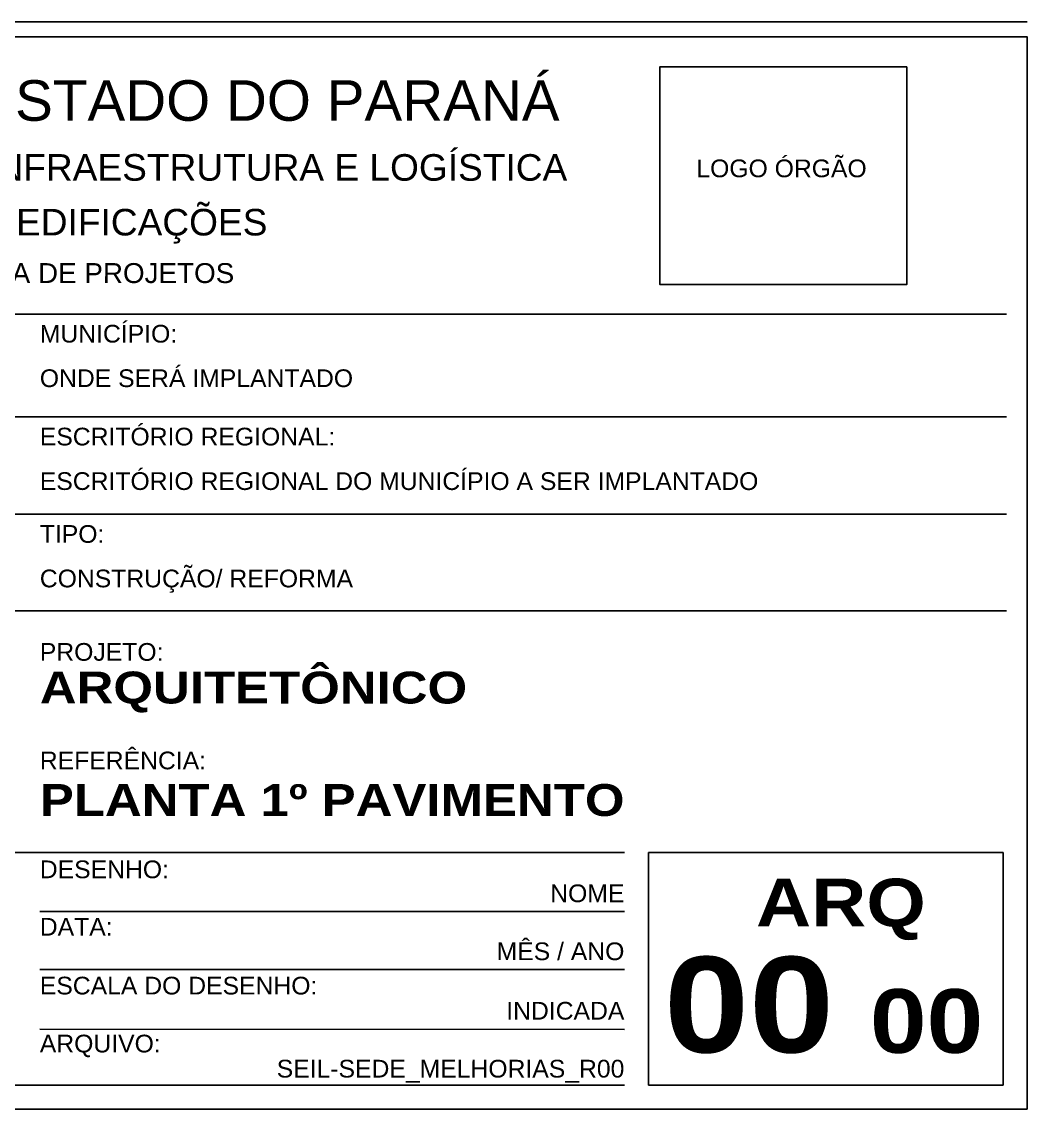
# Model space of a CAD drawing. Header units: millimetres. Extents: x 0 to 687901, y 0 to 346525.
# Drawn here: x 6524.6 to 6608.1, y 3693 to 3783.3 of the extents above; entities that cross this region are included whole.
import ezdxf
from ezdxf.enums import TextEntityAlignment as Align

# ---------------------------------------------------------------- set-up
doc = ezdxf.new("R2010")
doc.units = ezdxf.units.MM
doc.layers.add('ARQ_Texto', color=7, linetype='Continuous')
doc.styles.add('ARIAL', font='arial.ttf')
doc.styles.add('arial bold', font='')
doc.styles.get('arial bold').set_extended_font_data('Arial Black')

msp = doc.modelspace()

# ---------------------------------------------------------------- linework, layer by layer
at = {"layer": 'ARQ_Texto'}
for p, q in [((6433.067, 3783.302), (6608.067, 3783.302)), ((6435.067, 3759.038), (6606.342, 3759.038)), ((6435.067, 3750.497), (6606.342, 3750.497)), ((6435.067, 3742.413), (6606.341, 3742.413)), ((6435.067, 3734.412), (6606.342, 3734.412)), ((6435.067, 3714.336), (6574.612, 3714.336)), ((6576.612, 3695.024), (6576.614, 3714.336)), ((6576.614, 3714.336), (6606.069, 3714.333)), ((6606.069, 3714.333), (6606.067, 3695.024)), ((6526.067, 3709.445), (6574.612, 3709.445)), ((6526.067, 3704.633), (6574.612, 3704.629)), ((6526.067, 3699.662), (6574.612, 3699.658)), ((6435.067, 3695.024), (6574.612, 3695.024)), ((6606.067, 3695.024), (6576.612, 3695.024))]:
    msp.add_line(p, q, dxfattribs=at)
for points in [[(6608.067, 3693.024), (6433.067, 3693.024), (6433.067, 3782.041), (6608.067, 3782.041)], [(6598.067, 3779.57), (6577.561, 3779.57), (6577.561, 3761.487), (6598.067, 3761.487)]]:
    msp.add_lwpolyline(points, close=True, dxfattribs=at)

# ---------------------------------------------------------------- texts
at = {"layer": 'ARQ_Texto', "style": 'ARIAL'}
for s, height, p in [('GOVERNO DO ESTADO DO PARANÁ', 3.36756, (6528.198, 3776.765)), ('SEIL - SECRETARIA DE INFRAESTRUTURA E LOGÍSTICA', 2.205, (6528.198, 3771.211)), ('PARANÁ EDIFICAÇÕES', 2.205, (6527.771, 3766.664)), ('GERÊNCIA DE PROJETOS', 1.65375, (6527.711, 3762.438))]:
    msp.add_text(s, height=height, rotation=359.99469, dxfattribs=at).set_placement(p, align=Align.MIDDLE_CENTER)
at = {"layer": 'ARQ_Texto'}
for s, height, style, p in [('LOGO ÓRGÃO', 1.47, 'ARIAL', (6580.588, 3771.13)), ('MUNICÍPIO: ', 1.47, 'ARIAL', (6526.068, 3757.406)), ('ONDE SERÁ IMPLANTADO', 1.47, 'ARIAL', (6526.068, 3753.711)), ('ESCRITÓRIO REGIONAL: ', 1.47, 'ARIAL', (6526.068, 3748.865)), ('ESCRITÓRIO REGIONAL DO MUNICÍPIO A SER IMPLANTADO', 1.47, 'ARIAL', (6526.068, 3745.171)), ('TIPO: ', 1.47, 'ARIAL', (6526.068, 3740.781)), ('CONSTRUÇÃO/ REFORMA', 1.47, 'ARIAL', (6526.068, 3737.087)), ('PROJETO:', 1.47, 'ARIAL', (6526.068, 3730.99)), ('REFERÊNCIA:', 1.47, 'ARIAL', (6526.068, 3721.981)), ('PLANTA 1º PAVIMENTO ', 2.646, 'arial bold', (6526.068, 3718.699)), ('DESENHO: ', 1.47, 'ARIAL', (6526.068, 3712.94)), ('DATA:', 1.47, 'ARIAL', (6526.068, 3708.175)), ('ESCALA DO DESENHO:', 1.47, 'ARIAL', (6526.068, 3703.29)), ('ARQUIVO:', 1.47, 'ARIAL', (6526.068, 3698.477))]:
    msp.add_text(s, height=height, rotation=359.99469, dxfattribs=dict(at, style=style)).set_placement(p, align=Align.MIDDLE_LEFT)
at = {"layer": 'ARQ_Texto', "style": 'arial bold'}
for s, height, p in [('ARQUITETÔNICO', 2.646, (6526.067, 3726.709)), ('ARQ', 3.969, (6585.539, 3708.196)), ('00', 7.938, (6577.907, 3697.741)), ('00', 5.292, (6595.001, 3697.702))]:
    msp.add_text(s, height=height, rotation=359.99469, dxfattribs=at).set_placement(p)
at = {"layer": 'ARQ_Texto', "style": 'ARIAL'}
for s, p in [('NOME', (6574.613, 3710.949)), ('MÊS / ANO', (6574.613, 3706.136)), ('INDICADA', (6574.612, 3701.201)), ('SEIL-SEDE_MELHORIAS_R00', (6574.612, 3696.392))]:
    msp.add_text(s, height=1.47, rotation=359.99469, dxfattribs=at).set_placement(p, align=Align.MIDDLE_RIGHT)

doc.saveas('drawing.dxf')
